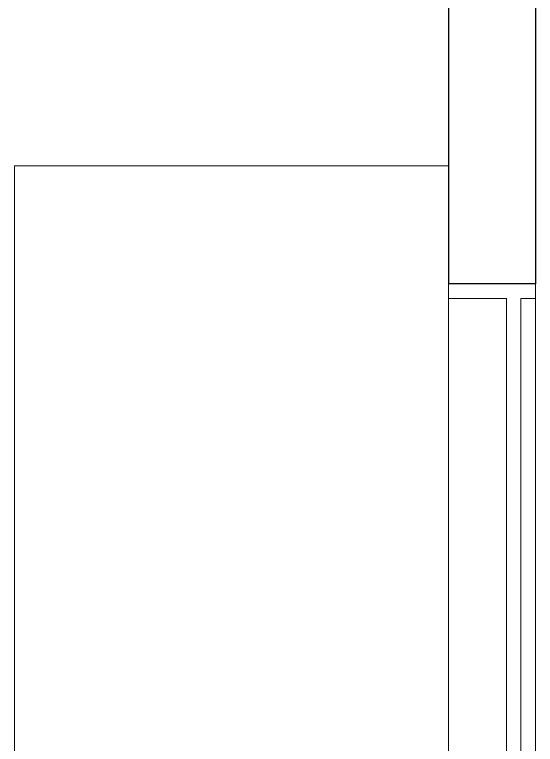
# Model space of a CAD drawing. Extents: x 306 to 2240, y 18 to 779.
# Drawn here: x 687.794 to 688.694, y 391.181 to 392.442 of the extents above; entities that cross this region are included whole.
import ezdxf

# ---------------------------------------------------------------- set-up
doc = ezdxf.new("R2010")
doc.units = 0
doc.header["$MEASUREMENT"] = 0
for name, color, linetype in [('Aberturas', 2, 'Continuous'), ('EQUIPAMIENTOS APOYO', 1, 'Continuous'), ('MAMPOSTERIA', 6, 'Continuous'), ('mobiliario', 1, 'Continuous')]:
    doc.layers.add(name, color=color, linetype=linetype)

# ---------------------------------------------------------------- blocks, each defined once
blk = doc.blocks.new('VV')
at = {"layer": 'Aberturas', "lineweight": 0}
for p, q in [((203.4355, 541.0523), (203.4605, 541.0523)), ((203.4355, 541.0523), (203.4355, 540.9023)), ((203.4605, 541.0273), (203.4605, 541.0523)), ((205.8105, 541.0273), (203.4605, 541.0273)), ((205.8105, 541.0023), (203.4605, 541.0023)), ((203.4605, 540.9023), (203.4605, 541.0023)), ((203.4355, 540.9023), (203.4605, 540.9023))]:
    blk.add_line(p, q, dxfattribs=at)
at = {"layer": 'Aberturas', "color": 1, "lineweight": 0}
for p, q in [((205.8105, 541.0523), (203.4605, 541.0523)), ((205.8105, 540.9023), (203.4605, 540.9023))]:
    blk.add_line(p, q, dxfattribs=at)
at = {"layer": 'MAMPOSTERIA', "lineweight": 0}
blk.add_line((203.4355, 540.9023), (203.4355, 541.0523), dxfattribs=at)

msp = doc.modelspace()

# ---------------------------------------------------------------- linework, layer by layer
at = {"layer": 'EQUIPAMIENTOS APOYO', "lineweight": 0, "elevation": 0}
msp.add_lwpolyline([(688.5437, 390.2868), (687.7937, 390.2868), (687.7937, 392.1808), (688.5437, 392.1808)], close=True, dxfattribs=at)
msp.add_lwpolyline([(688.5437, 390.2868), (687.7937, 390.2868), (687.7937, 392.1808), (688.5437, 392.1808)], close=True, dxfattribs=at)
msp.add_lwpolyline([(688.5437, 390.2868), (687.7937, 390.2868), (687.7937, 392.1808), (688.5437, 392.1808)], close=True, dxfattribs=at)
msp.add_lwpolyline([(688.5437, 390.2868), (687.7937, 390.2868), (687.7937, 392.1808), (688.5437, 392.1808)], close=True, dxfattribs=at)
at = {"layer": 'MAMPOSTERIA'}
for p, q in [((688.5437, 393.1266, 0), (688.5437, 391.9766, 0)), ((688.5437, 393.1266, 0), (688.5437, 391.9766, 0)), ((688.6937, 392.9766, 0), (688.6937, 391.9766, 0)), ((688.6937, 392.9766, 0), (688.6937, 391.9766, 0)), ((688.6937, 391.9766, 0), (688.5437, 391.9766, 0)), ((688.6937, 391.9766, 0), (688.5437, 391.9766, 0))]:
    msp.add_line(p, q, dxfattribs=at)

# ---------------------------------------------------------------- block references
at = {"layer": 'mobiliario', "lineweight": 0, "rotation": 270}
msp.add_blockref('VV', (147.6414, 595.4121, 0), dxfattribs=at)
msp.add_blockref('VV', (147.6414, 595.4121, 0), dxfattribs=at)

doc.saveas('drawing.dxf')
